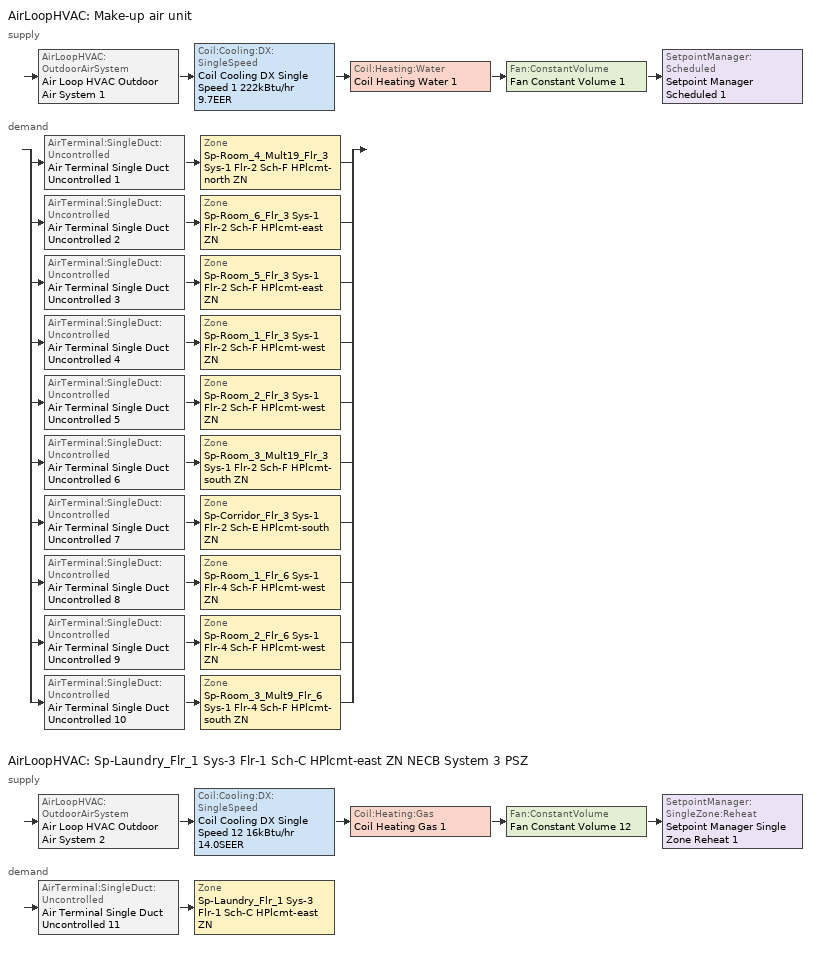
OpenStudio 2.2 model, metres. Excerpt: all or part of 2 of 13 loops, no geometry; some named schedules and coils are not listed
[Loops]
AirLoopHVAC 'Make-up air unit'
 supply: AirLoopHVAC:OutdoorAirSystem 'Air Loop HVAC Outdoor Air System 1' > Coil:Cooling:DX:SingleSpeed 'Coil Cooling DX Single Speed 1 222kBtu/hr 9.7EER' > Coil:Heating:Water 'Coil Heating Water 1' > Fan:ConstantVolume 'Fan Constant Volume 1' > SetpointManager:Scheduled 'Setpoint Manager Scheduled 1'
 demand: split
  | AirTerminal:SingleDuct:Uncontrolled 'Air Terminal Single Duct Uncontrolled 1' > Zone 'Sp-Room_4_Mult19_Flr_3 Sys-1 Flr-2 Sch-F HPlcmt-north ZN'
  | AirTerminal:SingleDuct:Uncontrolled 'Air Terminal Single Duct Uncontrolled 2' > Zone 'Sp-Room_6_Flr_3 Sys-1 Flr-2 Sch-F HPlcmt-east ZN'
  | AirTerminal:SingleDuct:Uncontrolled 'Air Terminal Single Duct Uncontrolled 3' > Zone 'Sp-Room_5_Flr_3 Sys-1 Flr-2 Sch-F HPlcmt-east ZN'
  | AirTerminal:SingleDuct:Uncontrolled 'Air Terminal Single Duct Uncontrolled 4' > Zone 'Sp-Room_1_Flr_3 Sys-1 Flr-2 Sch-F HPlcmt-west ZN'
  | AirTerminal:SingleDuct:Uncontrolled 'Air Terminal Single Duct Uncontrolled 5' > Zone 'Sp-Room_2_Flr_3 Sys-1 Flr-2 Sch-F HPlcmt-west ZN'
  | AirTerminal:SingleDuct:Uncontrolled 'Air Terminal Single Duct Uncontrolled 6' > Zone 'Sp-Room_3_Mult19_Flr_3 Sys-1 Flr-2 Sch-F HPlcmt-south ZN'
  | AirTerminal:SingleDuct:Uncontrolled 'Air Terminal Single Duct Uncontrolled 7' > Zone 'Sp-Corridor_Flr_3 Sys-1 Flr-2 Sch-E HPlcmt-south ZN'
  | AirTerminal:SingleDuct:Uncontrolled 'Air Terminal Single Duct Uncontrolled 8' > Zone 'Sp-Room_1_Flr_6 Sys-1 Flr-4 Sch-F HPlcmt-west ZN'
  | AirTerminal:SingleDuct:Uncontrolled 'Air Terminal Single Duct Uncontrolled 9' > Zone 'Sp-Room_2_Flr_6 Sys-1 Flr-4 Sch-F HPlcmt-west ZN'
  | AirTerminal:SingleDuct:Uncontrolled 'Air Terminal Single Duct Uncontrolled 10' > Zone 'Sp-Room_3_Mult9_Flr_6 Sys-1 Flr-4 Sch-F HPlcmt-south ZN'
AirLoopHVAC 'Sp-Laundry_Flr_1 Sys-3 Flr-1 Sch-C HPlcmt-east ZN NECB System 3 PSZ'
 supply: AirLoopHVAC:OutdoorAirSystem 'Air Loop HVAC Outdoor Air System 2' > Coil:Cooling:DX:SingleSpeed 'Coil Cooling DX Single Speed 12 16kBtu/hr 14.0SEER' > Coil:Heating:Gas 'Coil Heating Gas 1' > Fan:ConstantVolume 'Fan Constant Volume 12' > SetpointManager:SingleZone:Reheat 'Setpoint Manager Single Zone Reheat 1'
 demand: AirTerminal:SingleDuct:Uncontrolled 'Air Terminal Single Duct Uncontrolled 11' > Zone 'Sp-Laundry_Flr_1 Sys-3 Flr-1 Sch-C HPlcmt-east ZN'
[Sizing:Zone] Zone Cooling Design Supply Air Temperature Input Method=SupplyAirTemperature; Zone Cooling Design Supply Air Temperature {C}=13; Zone Cooling Design Supply Air Temperature Difference {deltaC}=11.11; Zone Heating Design Supply Air Temperature Input Method=SupplyAirTemperature; Zone Heating Design Supply Air Temperature {C}=43; Zone Heating Design Supply Air Temperature Difference {deltaC}=11.11; Zone Cooling Design Supply Air Humidity Ratio {kg-H2O/kg-air}=0.0085; Zone Heating Design Supply Air Humidity Ratio {kg-H2O/kg-air}=0.008; Zone Heating Sizing Factor=1.3; Zone Cooling Sizing Factor=1.1; Cooling Design Air Flow Method=DesignDay; Heating Design Air Flow Method=DesignDay; Account for Dedicated Outdoor Air System=No; Dedicated Outdoor Air System Control Strategy=NeutralSupplyAir; Dedicated Outdoor Air Low Setpoint Temperature for Design {C}=autosize; Dedicated Outdoor Air High Setpoint Temperature for Design {C}=autosize
Sp-Room_4_Mult19_Flr_3 Sys-1 Flr-2 Sch-F HPlcmt-north ZN; Sp-Room_6_Flr_3 Sys-1 Flr-2 Sch-F HPlcmt-east ZN; Sp-Room_5_Flr_3 Sys-1 Flr-2 Sch-F HPlcmt-east ZN; Sp-Room_1_Flr_3 Sys-1 Flr-2 Sch-F HPlcmt-west ZN; Sp-Room_2_Flr_3 Sys-1 Flr-2 Sch-F HPlcmt-west ZN; Sp-Room_3_Mult19_Flr_3 Sys-1 Flr-2 Sch-F HPlcmt-south ZN; Sp-Corridor_Flr_3 Sys-1 Flr-2 Sch-E HPlcmt-south ZN; Sp-Room_1_Flr_6 Sys-1 Flr-4 Sch-F HPlcmt-west ZN; Sp-Room_2_Flr_6 Sys-1 Flr-4 Sch-F HPlcmt-west ZN; Sp-Room_3_Mult9_Flr_6 Sys-1 Flr-4 Sch-F HPlcmt-south ZN; Sp-Laundry_Flr_1 Sys-3 Flr-1 Sch-C HPlcmt-east ZN
[Zone equipment]
Sp-Room_4_Mult19_Flr_3 Sys-1 Flr-2 Sch-F HPlcmt-north ZN: Sp-Room_4_Mult19_Flr_3 Sys-1 Flr-2 Sch-F HPlcmt-north ZN PTAC, Zone HVAC Baseboard Convective Water 1, Air Terminal Single Duct Uncontrolled 1
Sp-Room_6_Flr_3 Sys-1 Flr-2 Sch-F HPlcmt-east ZN: Sp-Room_6_Flr_3 Sys-1 Flr-2 Sch-F HPlcmt-east ZN PTAC, Zone HVAC Baseboard Convective Water 2, Air Terminal Single Duct Uncontrolled 2
Sp-Room_5_Flr_3 Sys-1 Flr-2 Sch-F HPlcmt-east ZN: Sp-Room_5_Flr_3 Sys-1 Flr-2 Sch-F HPlcmt-east ZN PTAC, Zone HVAC Baseboard Convective Water 3, Air Terminal Single Duct Uncontrolled 3
Sp-Room_1_Flr_3 Sys-1 Flr-2 Sch-F HPlcmt-west ZN: Sp-Room_1_Flr_3 Sys-1 Flr-2 Sch-F HPlcmt-west ZN PTAC, Zone HVAC Baseboard Convective Water 4, Air Terminal Single Duct Uncontrolled 4
Sp-Room_2_Flr_3 Sys-1 Flr-2 Sch-F HPlcmt-west ZN: Sp-Room_2_Flr_3 Sys-1 Flr-2 Sch-F HPlcmt-west ZN PTAC, Zone HVAC Baseboard Convective Water 5, Air Terminal Single Duct Uncontrolled 5
Sp-Room_3_Mult19_Flr_3 Sys-1 Flr-2 Sch-F HPlcmt-south ZN: Sp-Room_3_Mult19_Flr_3 Sys-1 Flr-2 Sch-F HPlcmt-south ZN PTAC, Zone HVAC Baseboard Convective Water 6, Air Terminal Single Duct Uncontrolled 6
Sp-Corridor_Flr_3 Sys-1 Flr-2 Sch-E HPlcmt-south ZN: Sp-Corridor_Flr_3 Sys-1 Flr-2 Sch-E HPlcmt-south ZN PTAC, Zone HVAC Baseboard Convective Water 7, Air Terminal Single Duct Uncontrolled 7
Sp-Room_1_Flr_6 Sys-1 Flr-4 Sch-F HPlcmt-west ZN: Sp-Room_1_Flr_6 Sys-1 Flr-4 Sch-F HPlcmt-west ZN PTAC, Zone HVAC Baseboard Convective Water 8, Air Terminal Single Duct Uncontrolled 8
Sp-Room_2_Flr_6 Sys-1 Flr-4 Sch-F HPlcmt-west ZN: Sp-Room_2_Flr_6 Sys-1 Flr-4 Sch-F HPlcmt-west ZN PTAC, Zone HVAC Baseboard Convective Water 9, Air Terminal Single Duct Uncontrolled 9
Sp-Room_3_Mult9_Flr_6 Sys-1 Flr-4 Sch-F HPlcmt-south ZN: Sp-Room_3_Mult9_Flr_6 Sys-1 Flr-4 Sch-F HPlcmt-south ZN PTAC, Zone HVAC Baseboard Convective Water 10, Air Terminal Single Duct Uncontrolled 10
Sp-Laundry_Flr_1 Sys-3 Flr-1 Sch-C HPlcmt-east ZN: Air Terminal Single Duct Uncontrolled 11, Zone HVAC Baseboard Convective Water 11
[AirLoopHVAC] Design Supply Air Flow Rate {m3/s}=AutoSize
Name | Availability Schedule | Availability Manager
Make-up air unit | Make-up air unit Occ Sch | Availability Manager Night Cycle 1
Sp-Laundry_Flr_1 Sys-3 Flr-1 Sch-C HPlcmt-east ZN NECB System 3 PSZ | Always On Discrete
[Sizing:System] Design Outdoor Air Flow Rate {m3/s}=Autosize; Minimum System Air Flow Ratio=1; Preheat Design Temperature {C}=7; Preheat Design Humidity Ratio {kg-H2O/kg-Air}=0.008; Precool Design Temperature {C}=13; Precool Design Humidity Ratio {kg-H2O/kg-Air}=0.008; Central Cooling Design Supply Air Temperature {C}=13; Central Heating Design Supply Air Temperature {C}=43; Sizing Option=NonCoincident; Central Cooling Design Supply Air Humidity Ratio {kg-H2O/kg-Air}=0.0085; Central Heating Design Supply Air Humidity Ratio {kg-H2O/kg-Air}=0.008; Cooling Design Air Flow Method=DesignDay; Cooling Design Air Flow Rate {m3/s}=0; Heating Design Air Flow Method=DesignDay; Heating Design Air Flow Rate {m3/s}=0; System Outdoor Air Method=ZoneSum; Zone Maximum Outdoor Air Fraction=1; Cooling Supply Air Flow Rate Per Floor Area {m3/s-m2}=0.00996765; Cooling Fraction of Autosized Cooling Supply Air Flow Rate=1; Cooling Supply Air Flow Rate Per Unit Cooling Capacity {m3/s-W}=3.94755e-05; Heating Supply Air Flow Rate Per Floor Area {m3/s-m2}=0.00996765; Heating Fraction of Autosized Heating Supply Air Flow Rate=1; Heating Fraction of Autosized Cooling Supply Air Flow Rate=1; Heating Supply Air Flow Rate Per Unit Heating Capacity {m3/s-W}=3.15882e-05; Cooling Design Capacity Method=CoolingDesignCapacity; Cooling Design Capacity {W}=autosize; Cooling Design Capacity Per Floor Area {W/m2}=234.7; Fraction of Autosized Cooling Design Capacity=1; Heating Design Capacity Method=HeatingDesignCapacity; Heating Design Capacity {W}=autosize; Heating Design Capacity Per Floor Area {W/m2}=157; Fraction of Autosized Heating Design Capacity=1; Central Cooling Capacity Control Method=OnOff
Name | Type of Load to Size On | 100% Outdoor Air in Cooling | 100% Outdoor Air in Heating
Make-up air unit | VentilationRequirement | Yes | Yes
Sp-Laundry_Flr_1 Sys-3 Flr-1 Sch-C HPlcmt-east ZN NECB System 3 PSZ | Sensible | No | No
[Fan:ConstantVolume] Availability Schedule=Always On Discrete; Fan Efficiency=0.39975; Pressure Rise {Pa}=640; Maximum Flow Rate {m3/s}=AutoSize; Motor Efficiency=0.615
Fan Constant Volume 1; Fan Constant Volume 2; Fan Constant Volume 3; Fan Constant Volume 4; Fan Constant Volume 5; Fan Constant Volume 6; Fan Constant Volume 7; Fan Constant Volume 8; Fan Constant Volume 9; Fan Constant Volume 10; Fan Constant Volume 11; Fan Constant Volume 12
[Coil:Cooling:DX:SingleSpeed] Availability Schedule=Always On Discrete; Rated Total Cooling Capacity {W}=autosize; Rated Sensible Heat Ratio=autosize; Rated Air Flow Rate {m3/s}=autosize; Rated Evaporator Fan Power Per Volume Flow Rate {W/(m3/s)}=773.3; Condenser Type=AirCooled; Evaporative Condenser Effectiveness=0; Evaporative Condenser Air Flow Rate {m3/s}=Autosize; Evaporative Condenser Pump Rated Power Consumption {W}=Autosize; Crankcase Heater Capacity {W}=0; Maximum Outdoor Dry-Bulb Temperature for Crankcase Heater Operation {C}=0; Basin Heater Capacity {W/K}=0; Basin Heater Setpoint Temperature {C}=10
Name | Rated COP {W/W} | Total Cooling Capacity Function of Temperature Curve | Total Cooling Capacity Function of Flow Fraction Curve | Energy Input Ratio Function of Temperature Curve | Energy Input Ratio Function of Flow Fraction Curve | Part Load Fraction Correlation Curve
Coil Cooling DX Single Speed 1 222kBtu/hr 9.7EER | 3.44748 | DXCOOL-NECB2011-REF-CAPFT | DXCOOL-NECB2011-REF-CAPFFLOW | DXCOOL-NECB2011-REF-COOLEIRFT | DXCOOL-NECB2011-REF-COOLEIRFFLOW | DXCOOL-NECB2011-REF-COOLPLFFPLR
Coil Cooling DX Single Speed 2 2kBtu/hr 11.0EER | 3.72261 | DXCOOL-NECB2011-REF-CAPFT 10 | DXCOOL-NECB2011-REF-CAPFFLOW 10 | DXCOOL-NECB2011-REF-COOLEIRFT 10 | DXCOOL-NECB2011-REF-COOLEIRFFLOW 10 | DXCOOL-NECB2011-REF-COOLPLFFPLR 10
Coil Cooling DX Single Speed 3 15kBtu/hr 9.3EER | 3.15638 | DXCOOL-NECB2011-REF-CAPFT 11 | DXCOOL-NECB2011-REF-CAPFFLOW 11 | DXCOOL-NECB2011-REF-COOLEIRFT 11 | DXCOOL-NECB2011-REF-COOLEIRFFLOW 11 | DXCOOL-NECB2011-REF-COOLPLFFPLR 11
Coil Cooling DX Single Speed 4 16kBtu/hr 9.3EER | 3.1565 | DXCOOL-NECB2011-REF-CAPFT 12 | DXCOOL-NECB2011-REF-CAPFFLOW 12 | DXCOOL-NECB2011-REF-COOLEIRFT 12 | DXCOOL-NECB2011-REF-COOLEIRFFLOW 12 | DXCOOL-NECB2011-REF-COOLPLFFPLR 12
Coil Cooling DX Single Speed 5 16kBtu/hr 9.3EER | 3.15704 | DXCOOL-NECB2011-REF-CAPFT 13 | DXCOOL-NECB2011-REF-CAPFFLOW 13 | DXCOOL-NECB2011-REF-COOLEIRFT 13 | DXCOOL-NECB2011-REF-COOLEIRFFLOW 13 | DXCOOL-NECB2011-REF-COOLPLFFPLR 13
Coil Cooling DX Single Speed 6 16kBtu/hr 9.3EER | 3.15678 | DXCOOL-NECB2011-REF-CAPFT 14 | DXCOOL-NECB2011-REF-CAPFFLOW 14 | DXCOOL-NECB2011-REF-COOLEIRFT 14 | DXCOOL-NECB2011-REF-COOLEIRFFLOW 14 | DXCOOL-NECB2011-REF-COOLPLFFPLR 14
Coil Cooling DX Single Speed 7 4kBtu/hr 11.0EER | 3.72465 | DXCOOL-NECB2011-REF-CAPFT 15 | DXCOOL-NECB2011-REF-CAPFFLOW 15 | DXCOOL-NECB2011-REF-COOLEIRFT 15 | DXCOOL-NECB2011-REF-COOLEIRFFLOW 15 | DXCOOL-NECB2011-REF-COOLPLFFPLR 15
Coil Cooling DX Single Speed 8 43kBtu/hr 9.3EER | 3.17618 | DXCOOL-NECB2011-REF-CAPFT 16 | DXCOOL-NECB2011-REF-CAPFFLOW 16 | DXCOOL-NECB2011-REF-COOLEIRFT 16 | DXCOOL-NECB2011-REF-COOLEIRFFLOW 16 | DXCOOL-NECB2011-REF-COOLPLFFPLR 16
Coil Cooling DX Single Speed 9 19kBtu/hr 9.3EER | 3.15912 | DXCOOL-NECB2011-REF-CAPFT 17 | DXCOOL-NECB2011-REF-CAPFFLOW 17 | DXCOOL-NECB2011-REF-COOLEIRFT 17 | DXCOOL-NECB2011-REF-COOLEIRFFLOW 17 | DXCOOL-NECB2011-REF-COOLPLFFPLR 17
Coil Cooling DX Single Speed 10 19kBtu/hr 9.3EER | 3.15873 | DXCOOL-NECB2011-REF-CAPFT 1 | DXCOOL-NECB2011-REF-CAPFFLOW 1 | DXCOOL-NECB2011-REF-COOLEIRFT 1 | DXCOOL-NECB2011-REF-COOLEIRFFLOW 1 | DXCOOL-NECB2011-REF-COOLPLFFPLR 1
Coil Cooling DX Single Speed 11 8kBtu/hr 10.7EER | 3.6213 | DXCOOL-NECB2011-REF-CAPFT 2 | DXCOOL-NECB2011-REF-CAPFFLOW 2 | DXCOOL-NECB2011-REF-COOLEIRFT 2 | DXCOOL-NECB2011-REF-COOLEIRFFLOW 2 | DXCOOL-NECB2011-REF-COOLPLFFPLR 2
Coil Cooling DX Single Speed 12 16kBtu/hr 14.0SEER | 3.8248 | DXCOOL-NECB2011-REF-CAPFT 3 | DXCOOL-NECB2011-REF-CAPFFLOW 3 | DXCOOL-NECB2011-REF-COOLEIRFT 3 | DXCOOL-NECB2011-REF-COOLEIRFFLOW 3 | DXCOOL-NECB2011-REF-COOLPLFFPLR 3
[Controller:OutdoorAir] Minimum Outdoor Air Flow Rate {m3/s}=0; Maximum Outdoor Air Flow Rate {m3/s}=Autosize; Economizer Control Action Type=ModulateFlow; Lockout Type=NoLockout; Minimum Limit Type=FixedMinimum; High Humidity Control=No; Heat Recovery Bypass Control Type=BypassWhenWithinEconomizerLimits
Name | Economizer Control Type | Minimum Outdoor Air Schedule | Controller Mechanical Ventilation | Economizer Maximum Limit Dry-Bulb Temperature {C} | Economizer Maximum Limit Enthalpy {J/kg} | Economizer Minimum Limit Dry-Bulb Temperature {C}
Controller Outdoor Air 1 | DifferentialEnthalpy | Make-up air unit Occ Sch | Controller Mechanical Ventilation 1
Controller Outdoor Air 2 | NoEconomizer | Always On Discrete | Controller Mechanical Ventilation 2 | 28 | 64000 | -100
[Controller:MechanicalVentilation] Availability Schedule=Always On Discrete; System Outdoor Air Method=ZoneSum
Controller Mechanical Ventilation 1; Controller Mechanical Ventilation 2
[AirLoopHVAC:OutdoorAirSystem]
Name | Controller
Air Loop HVAC Outdoor Air System 1 | Controller Outdoor Air 1
Air Loop HVAC Outdoor Air System 2 | Controller Outdoor Air 2
[SetpointManager:Scheduled]
Setpoint Manager Scheduled 1: Control Variable=Temperature; Schedule=Makeup-Air Unit Supply Air Temp
[Coil:Heating:Electric] Availability Schedule=ON_OFF_ALWAYS_OFF
Coil Heating Electric 1; Coil Heating Electric 2; Coil Heating Electric 3; Coil Heating Electric 4; Coil Heating Electric 5; Coil Heating Electric 6; Coil Heating Electric 7; Coil Heating Electric 8; Coil Heating Electric 9; Coil Heating Electric 10
[ZoneHVAC:PackagedTerminalAirConditioner] Availability Schedule=Always On Discrete; Supply Air Flow Rate During Cooling Operation {m3/s}=Autosize; Supply Air Flow Rate During Heating Operation {m3/s}=Autosize; Supply Air Flow Rate When No Cooling or Heating is Needed {m3/s}=Autosize; Outdoor Air Flow Rate During Cooling Operation {m3/s}=Autosize; Outdoor Air Flow Rate During Heating Operation {m3/s}=Autosize; Outdoor Air Flow Rate When No Cooling or Heating is Needed {m3/s}=Autosize; Fan Placement=DrawThrough
Name | Supply Air Fan | Heating Coil | Cooling Coil
Sp-Room_4_Mult19_Flr_3 Sys-1 Flr-2 Sch-F HPlcmt-north ZN PTAC | Fan Constant Volume 2 | Coil Heating Electric 1 | Coil Cooling DX Single Speed 2 2kBtu/hr 11.0EER
Sp-Room_6_Flr_3 Sys-1 Flr-2 Sch-F HPlcmt-east ZN PTAC | Fan Constant Volume 3 | Coil Heating Electric 2 | Coil Cooling DX Single Speed 3 15kBtu/hr 9.3EER
Sp-Room_5_Flr_3 Sys-1 Flr-2 Sch-F HPlcmt-east ZN PTAC | Fan Constant Volume 4 | Coil Heating Electric 3 | Coil Cooling DX Single Speed 4 16kBtu/hr 9.3EER
Sp-Room_1_Flr_3 Sys-1 Flr-2 Sch-F HPlcmt-west ZN PTAC | Fan Constant Volume 5 | Coil Heating Electric 4 | Coil Cooling DX Single Speed 5 16kBtu/hr 9.3EER
Sp-Room_2_Flr_3 Sys-1 Flr-2 Sch-F HPlcmt-west ZN PTAC | Fan Constant Volume 6 | Coil Heating Electric 5 | Coil Cooling DX Single Speed 6 16kBtu/hr 9.3EER
Sp-Room_3_Mult19_Flr_3 Sys-1 Flr-2 Sch-F HPlcmt-south ZN PTAC | Fan Constant Volume 7 | Coil Heating Electric 6 | Coil Cooling DX Single Speed 7 4kBtu/hr 11.0EER
Sp-Corridor_Flr_3 Sys-1 Flr-2 Sch-E HPlcmt-south ZN PTAC | Fan Constant Volume 8 | Coil Heating Electric 7 | Coil Cooling DX Single Speed 8 43kBtu/hr 9.3EER
Sp-Room_1_Flr_6 Sys-1 Flr-4 Sch-F HPlcmt-west ZN PTAC | Fan Constant Volume 9 | Coil Heating Electric 8 | Coil Cooling DX Single Speed 9 19kBtu/hr 9.3EER
Sp-Room_2_Flr_6 Sys-1 Flr-4 Sch-F HPlcmt-west ZN PTAC | Fan Constant Volume 10 | Coil Heating Electric 9 | Coil Cooling DX Single Speed 10 19kBtu/hr 9.3EER
Sp-Room_3_Mult9_Flr_6 Sys-1 Flr-4 Sch-F HPlcmt-south ZN PTAC | Fan Constant Volume 11 | Coil Heating Electric 10 | Coil Cooling DX Single Speed 11 8kBtu/hr 10.7EER
[AirTerminal:SingleDuct:Uncontrolled] Availability Schedule=Always On Discrete; Maximum Air Flow Rate {m3/s}=AutoSize
Air Terminal Single Duct Uncontrolled 1; Air Terminal Single Duct Uncontrolled 2; Air Terminal Single Duct Uncontrolled 3; Air Terminal Single Duct Uncontrolled 4; Air Terminal Single Duct Uncontrolled 5; Air Terminal Single Duct Uncontrolled 6; Air Terminal Single Duct Uncontrolled 7; Air Terminal Single Duct Uncontrolled 8; Air Terminal Single Duct Uncontrolled 9; Air Terminal Single Duct Uncontrolled 10; Air Terminal Single Duct Uncontrolled 11
[Coil:Heating:Gas]
Coil Heating Gas 1: Availability Schedule=Always On Discrete; Gas Burner Efficiency=0.8; Nominal Capacity {W}=AutoSize; Parasitic Electric Load {W}=0; Parasitic Gas Load {W}=0
[SetpointManager:SingleZone:Reheat]
Setpoint Manager Single Zone Reheat 1: Minimum Supply Air Temperature {C}=13; Maximum Supply Air Temperature {C}=43; Control Zone=Sp-Laundry_Flr_1 Sys-3 Flr-1 Sch-C HPlcmt-east ZN
[AvailabilityManager:NightCycle]
Availability Manager Night Cycle 1: Control Type=CycleOnAny; Thermostat Tolerance {deltaC}=1; Cycling Run Time {s}=3600
[Schedule:Ruleset]
Name | Default Day Schedule | Summer Design Day Schedule | Winter Design Day Schedule
ON_OFF_ALWAYS_OFF | Schedule Day 3
Makeup-Air Unit Supply Air Temp | Makeup Air Unit Supply Air Temp Default
Make-up air unit Occ Sch | Make-up air unit Occ Sch Default | Make-up air unit Occ Sch Summer Design Day | Make-up air unit Occ Sch Winter Design Day
[Schedule:Day]
Make-up air unit Occ Sch Default; Make-up air unit Occ Sch Winter Design Day; Make-up air unit Occ Sch Summer Design Day: 24, 0, 1
[Schedule:Rule] Schedule Ruleset=Make-up air unit Occ Sch; Date Specification Type=DateRange; Start Month=1; Start Day=1; End Month=12
Name | Rule Order | Day Schedule | Apply Monday | End Day | Apply Tuesday
Make-up air unit Occ Sch Monday Rule | 6 | Make-up air unit Occ Sch Monday | Yes | 25
Make-up air unit Occ Sch Tuesday Rule | 5 | Make-up air unit Occ Sch Tuesday |  | 26 | Yes
[Schedule:Constant]
Always On Discrete: Value=1
[Curve:Biquadratic] Minimum Value of x=13; Maximum Value of x=24; Minimum Value of y=24; Maximum Value of y=46
Name | Coefficient1 Constant | Coefficient2 x | Coefficient3 x**2 | Coefficient4 y | Coefficient5 y**2 | Coefficient6 x*y
DXCOOL-NECB2011-REF-CAPFT; DXCOOL-NECB2011-REF-CAPFT 1; DXCOOL-NECB2011-REF-CAPFT 2; DXCOOL-NECB2011-REF-CAPFT 3; DXCOOL-NECB2011-REF-CAPFT 10; DXCOOL-NECB2011-REF-CAPFT 11; DXCOOL-NECB2011-REF-CAPFT 12; DXCOOL-NECB2011-REF-CAPFT 13; DXCOOL-NECB2011-REF-CAPFT 14; DXCOOL-NECB2011-REF-CAPFT 15; DXCOOL-NECB2011-REF-CAPFT 16; DXCOOL-NECB2011-REF-CAPFT 17 | 0.867905 | 0.0142459 | 0.00055436 | -0.0075575 | 3.3e-05 | -0.0001918
DXCOOL-NECB2011-REF-COOLEIRFT; DXCOOL-NECB2011-REF-COOLEIRFT 1; DXCOOL-NECB2011-REF-COOLEIRFT 2; DXCOOL-NECB2011-REF-COOLEIRFT 3; DXCOOL-NECB2011-REF-COOLEIRFT 10; DXCOOL-NECB2011-REF-COOLEIRFT 11; DXCOOL-NECB2011-REF-COOLEIRFT 12; DXCOOL-NECB2011-REF-COOLEIRFT 13; DXCOOL-NECB2011-REF-COOLEIRFT 14; DXCOOL-NECB2011-REF-COOLEIRFT 15; DXCOOL-NECB2011-REF-COOLEIRFT 16; DXCOOL-NECB2011-REF-COOLEIRFT 17 | 0.116936 | 0.0284933 | -0.0004112 | 0.0214108 | 0.00016103 | -0.0006791
[Curve:Quadratic] Coefficient1 Constant=1; Coefficient2 x=0; Coefficient3 x**2=0; Minimum Value of x=0; Maximum Value of x=1
DXCOOL-NECB2011-REF-CAPFFLOW; DXCOOL-NECB2011-REF-COOLEIRFFLOW; DXCOOL-NECB2011-REF-CAPFFLOW 1; DXCOOL-NECB2011-REF-COOLEIRFFLOW 1; DXCOOL-NECB2011-REF-CAPFFLOW 2; DXCOOL-NECB2011-REF-COOLEIRFFLOW 2; DXCOOL-NECB2011-REF-CAPFFLOW 3; DXCOOL-NECB2011-REF-COOLEIRFFLOW 3; DXCOOL-NECB2011-REF-CAPFFLOW 10; DXCOOL-NECB2011-REF-COOLEIRFFLOW 10; DXCOOL-NECB2011-REF-CAPFFLOW 11; DXCOOL-NECB2011-REF-COOLEIRFFLOW 11; DXCOOL-NECB2011-REF-CAPFFLOW 12; DXCOOL-NECB2011-REF-COOLEIRFFLOW 12; DXCOOL-NECB2011-REF-CAPFFLOW 13; DXCOOL-NECB2011-REF-COOLEIRFFLOW 13; DXCOOL-NECB2011-REF-CAPFFLOW 14; DXCOOL-NECB2011-REF-COOLEIRFFLOW 14; DXCOOL-NECB2011-REF-CAPFFLOW 15; DXCOOL-NECB2011-REF-COOLEIRFFLOW 15; DXCOOL-NECB2011-REF-CAPFFLOW 16; DXCOOL-NECB2011-REF-COOLEIRFFLOW 16; DXCOOL-NECB2011-REF-CAPFFLOW 17; DXCOOL-NECB2011-REF-COOLEIRFFLOW 17
[Curve:Cubic] Coefficient1 Constant=0.0277; Coefficient2 x=4.9151; Coefficient3 x**2=-8.184; Coefficient4 x**3=4.2702; Minimum Value of x=0.7; Maximum Value of x=1
DXCOOL-NECB2011-REF-COOLPLFFPLR; DXCOOL-NECB2011-REF-COOLPLFFPLR 1; DXCOOL-NECB2011-REF-COOLPLFFPLR 2; DXCOOL-NECB2011-REF-COOLPLFFPLR 3; DXCOOL-NECB2011-REF-COOLPLFFPLR 10; DXCOOL-NECB2011-REF-COOLPLFFPLR 11; DXCOOL-NECB2011-REF-COOLPLFFPLR 12; DXCOOL-NECB2011-REF-COOLPLFFPLR 13; DXCOOL-NECB2011-REF-COOLPLFFPLR 14; DXCOOL-NECB2011-REF-COOLPLFFPLR 15; DXCOOL-NECB2011-REF-COOLPLFFPLR 16; DXCOOL-NECB2011-REF-COOLPLFFPLR 17
